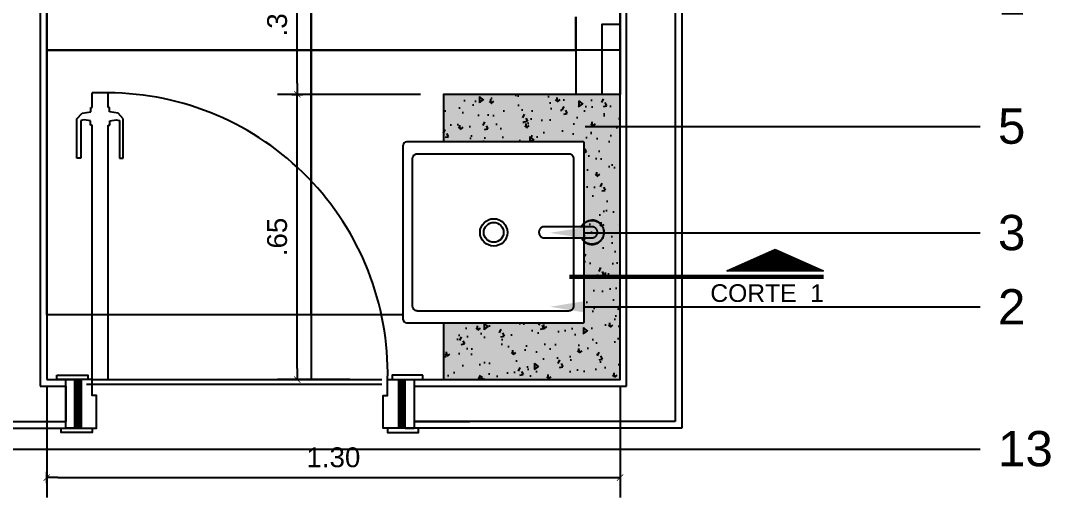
# Model space of a CAD drawing. Header units: metres. Extents: x 198 to 412, y -54 to 17.
# Drawn here: x 252.657 to 254.995, y 10.644 to 11.724 of the extents above; entities that cross this region are included whole.
import ezdxf
from ezdxf import colors
from ezdxf.entities.mleader import LeaderData, LeaderLine
from ezdxf.math import Vec2, Vec3

# ---------------------------------------------------------------- set-up
doc = ezdxf.new("R2010")
doc.units = ezdxf.units.M
doc.header["$LTSCALE"] = 10
for name, color, linetype in [('02', 2, 'Continuous'), ('A-ABERTURAS', 2, 'Continuous'), ('A-EQUIPAMIENTO FIJO', 1, 'Continuous'), ('A-MUROS', 6, 'Continuous'), ('A-Revoques', 1, 'Continuous'), ('A-TEXTOS', 2, 'Continuous'), ('HT-253', 253, 'Continuous'), ('TCOTA', 1, 'Continuous'), ('Texto', 3, 'Continuous'), ('TM-REVEST', 252, 'Continuous')]:
    doc.layers.add(name, color=color, linetype=linetype)
doc.styles.add('ARIAL', font='arial.ttf')
doc.dimstyles.new('ST-COTA-25', dxfattribs={"dimscale": 0.25, "dimtxt": 0.18, "dimasz": 0.1, "dimexe": 0.18, "dimexo": 0.0625, "dimgap": 0.09, "dimtad": 1, "dimzin": 4, "dimdsep": 46, "dimtxsty": 'ARIAL', "dimblk1": 'COTA_N', "dimblk2": 'COTA_N', "dimsah": 1, "dimcen": 0.09, "dimclrd": 8, "dimclre": 8, "dimclrt": 1, "dimadec": 0, "dimazin": 0, "dimtfac": 1, "dimtix": 1, "dimtmove": 0, "dimatfit": 3, "dimldrblk": 'COTA_N', "dimfxl": 0.18, "dimtolj": 1, "dimtzin": 0, "dimarcsym": 0})

# ---------------------------------------------------------------- blocks, each defined once
blk = doc.blocks.new('L830_p')
at = {"layer": 'A-EQUIPAMIENTO FIJO'}
for p, q in [((-205.5, 212.4), (-205.5, -188.6)), ((202.5, 214.4), (-203.5, 214.4)), ((204.5, -188.6), (204.5, 212.4)), ((165, 191.4), (-166, 191.4)), ((-178, 179.4), (-178, -163.6)), ((177, -163.6), (177, 179.4)), ((-166, -175.6), (165, -175.6)), ((197.5, -195.6), (-198.5, -195.6))]:
    blk.add_line(p, q, dxfattribs=at)
for points in [[(-166, 191.4, 0), (-167.2, 191.4, 0), (-168.4, 191.2, 0), (-169.5, 190.9, 0), (-170.6, 190.5, 0), (-171.7, 190, 0), (-172.7, 189.4, 0), (-173.6, 188.7, 0), (-174.5, 187.9, 0), (-175.3, 187.1, 0), (-176, 186.1, 0), (-176.6, 185.1, 0), (-177.1, 184, 0), (-177.5, 182.9, 0), (-177.8, 181.8, 0), (-178, 180.6, 0), (-178, 179.4, 0)], [(177, 179.4, 0), (176.9, 180.6, 0), (176.8, 181.8, 0), (176.5, 182.9, 0), (176.1, 184, 0), (175.6, 185.1, 0), (175, 186.1, 0), (174.3, 187.1, 0), (173.5, 187.9, 0), (172.6, 188.7, 0), (171.7, 189.4, 0), (170.6, 190, 0), (169.6, 190.5, 0), (168.5, 190.9, 0), (167.3, 191.2, 0), (166.2, 191.4, 0), (165, 191.4, 0)], [(-178, -163.6, 0), (-178, -164.8, 0), (-177.8, -165.9, 0), (-177.5, -167.1, 0), (-177.1, -168.2, 0), (-176.6, -169.2, 0), (-176, -170.3, 0), (-175.3, -171.2, 0), (-174.5, -172.1, 0), (-173.6, -172.9, 0), (-172.7, -173.6, 0), (-171.7, -174.2, 0), (-170.6, -174.7, 0), (-169.5, -175.1, 0), (-168.4, -175.4, 0), (-167.2, -175.5, 0), (-166, -175.6, 0)], [(165, -175.6, 0), (166.2, -175.5, 0), (167.3, -175.4, 0), (168.5, -175.1, 0), (169.6, -174.7, 0), (170.6, -174.2, 0), (171.7, -173.6, 0), (172.6, -172.9, 0), (173.5, -172.1, 0), (174.3, -171.2, 0), (175, -170.3, 0), (175.6, -169.2, 0), (176.1, -168.2, 0), (176.5, -167.1, 0), (176.8, -165.9, 0), (176.9, -164.8, 0), (177, -163.6, 0)]]:
    blk.add_polyline3d(points, dxfattribs=at)
for radius in [31, 22.5]:
    blk.add_circle((-0.5, 9.4), radius, dxfattribs=at)
for centre, radius, start, end in [((-203.5, 212.4), 2, 89.9815, 180), ((202.5, 212.4), 2, 359.9815, 90), ((-198.5, -188.6), 7, 180.001, 270.001), ((197.5, -188.6), 7, 269.999, 359.999)]:
    blk.add_arc(centre, radius, start, end, dxfattribs=at)
blk = doc.blocks.new('hoja 65')
for p, q in [((1.8722, 6.9573), (1.8722, 6.9907)), ((1.9082, 6.9907), (1.8722, 6.9907)), ((1.8722, 6.9573), (1.8722, 6.9907)), ((1.9082, 6.9907), (1.8722, 6.9907)), ((1.9082, 6.9573), (1.9082, 6.9907)), ((1.9082, 6.9573), (1.9082, 6.9907)), ((1.8378, 6.9321), (1.8496, 6.945)), ((1.8378, 6.9321), (1.8496, 6.945)), ((1.8496, 6.945), (1.869, 6.9476)), ((1.8496, 6.945), (1.869, 6.9476)), ((1.869, 6.9476), (1.869, 6.9573)), ((1.869, 6.9573), (1.8722, 6.9573)), ((1.869, 6.9476), (1.869, 6.9573)), ((1.869, 6.9573), (1.8722, 6.9573)), ((1.9115, 6.9573), (1.9082, 6.9573)), ((1.9115, 6.9573), (1.9082, 6.9573)), ((1.9115, 6.9476), (1.9115, 6.9573)), ((1.9115, 6.9476), (1.9115, 6.9573)), ((1.9308, 6.945), (1.9115, 6.9476)), ((1.9308, 6.945), (1.9115, 6.9476)), ((1.9427, 6.9321), (1.9308, 6.945)), ((1.9427, 6.9321), (1.9308, 6.945)), ((1.8378, 6.8428), (1.8378, 6.9321)), ((1.8378, 6.8428), (1.8378, 6.9321)), ((1.8539, 6.9299), (1.8464, 6.9283)), ((1.8539, 6.9299), (1.8464, 6.9283)), ((1.8464, 6.9283), (1.8464, 6.8428)), ((1.8464, 6.9283), (1.8464, 6.8428)), ((1.8684, 6.9272), (1.8539, 6.9299)), ((1.8684, 6.9272), (1.8539, 6.9299)), ((1.8684, 6.9175), (1.8684, 6.9272)), ((1.8684, 6.9175), (1.8684, 6.9272)), ((1.912, 6.9272), (1.9265, 6.9299)), ((1.912, 6.9272), (1.9265, 6.9299)), ((1.912, 6.9175), (1.912, 6.9272)), ((1.912, 6.9175), (1.912, 6.9272)), ((1.9265, 6.9299), (1.9341, 6.9283)), ((1.9265, 6.9299), (1.9341, 6.9283)), ((1.9341, 6.9283), (1.9341, 6.8428)), ((1.9341, 6.9283), (1.9341, 6.8428)), ((1.9427, 6.8428), (1.9427, 6.9321)), ((1.9427, 6.8428), (1.9427, 6.9321)), ((1.8722, 6.9175), (1.8684, 6.9175)), ((1.8722, 6.9175), (1.8684, 6.9175)), ((1.8722, 6.3407), (1.8722, 6.9175)), ((1.8722, 6.3407), (1.8722, 6.9175)), ((1.9082, 6.3407), (1.9082, 6.9175)), ((1.9082, 6.9175), (1.912, 6.9175)), ((1.9082, 6.3407), (1.9082, 6.9175)), ((1.9082, 6.9175), (1.912, 6.9175)), ((1.8464, 6.8428), (1.8378, 6.8428)), ((1.8464, 6.8428), (1.8378, 6.8428)), ((1.9341, 6.8428), (1.9427, 6.8428)), ((1.9341, 6.8428), (1.9427, 6.8428)), ((1.8722, 6.3407), (1.9082, 6.3407)), ((1.8722, 6.3407), (1.9082, 6.3407))]:
    blk.add_line(p, q)
blk = doc.blocks.new('A$C9029')
at = {"transparency": 33554661}
h = blk.add_hatch(dxfattribs=at)
h.set_pattern_fill('ANSI31', color=1, scale=0.001, angle=180, style=0)
h.set_pattern_definition([(135, (3010.01075, -1180.768174), (0.0022450640303, 0.0022450640303), [])])
h.paths.add_polyline_path([(0.79, 0.01), (0.79, 0.12), (0.775, 0.12), (0.775, 0.01)])
h.paths.add_polyline_path([(0.055, 0.01), (0.055, 0.12), (0.04, 0.12), (0.04, 0.01)])
for p, q in [((0.04, 0.12), (0.02, 0.12)), ((0.79, 0.12), (0.81, 0.12)), ((0.04, 0.01), (0.02, 0.01)), ((0.79, 0.01), (0.81, 0.01))]:
    blk.add_line(p, q, dxfattribs=at)
for points in [[(0, 0.13), (0.07, 0.13), (0.07, 0.12), (0, 0.12)], [(0.83, 0.13), (0.76, 0.13), (0.76, 0.12), (0.83, 0.12)], [(0.01, 0.01), (0.08, 0.01), (0.08, 0), (0.01, 0)], [(0.82, 0.01), (0.75, 0.01), (0.75, 0), (0.82, 0)]]:
    blk.add_lwpolyline(points, close=True, dxfattribs=at)
at = {"color": 0, "linetype": 'ByBlock', "transparency": 33554661}
for points in [[(0.02, 0.12), (0.04, 0.12), (0.04, 0.01), (0.02, 0.01)], [(0.055, 0.12), (0.055, 0.01), (0.09, 0.01), (0.09, 0.084), (0.08, 0.084), (0.08, 0.12)], [(0.775, 0.12), (0.775, 0.01), (0.74, 0.01), (0.74, 0.084), (0.75, 0.084), (0.75, 0.12)], [(0.79, 0.12), (0.81, 0.12), (0.81, 0.01), (0.79, 0.01)]]:
    blk.add_lwpolyline(points, close=True, dxfattribs=at)
at = {"color": 1, "transparency": 33554661}
blk.add_arc((0.1135, 0.1333), 0.6367, 358.7992, 89.7714, dxfattribs=at)
at = {"transparency": 33554661}
blk.add_blockref('hoja 65', (-1.7922, -6.2207), dxfattribs=at)
blk = doc.blocks.new('A$C4FED31ED')
for p, q in [((-0.0259, 0.0699), (-0.0255, 0.0708)), ((-0.0252, 0.0701), (-0.0256, 0.0693)), ((-0.0255, 0.0708), (-0.0251, 0.0716)), ((-0.0249, 0.071), (-0.0252, 0.0701)), ((-0.0251, 0.0716), (-0.0247, 0.0725)), ((-0.0244, 0.0718), (-0.0249, 0.071)), ((-0.0247, 0.0725), (-0.0242, 0.0733)), ((-0.024, 0.0726), (-0.0244, 0.0718)), ((-0.0242, 0.0733), (-0.0237, 0.0741)), ((-0.0235, 0.0734), (-0.024, 0.0726)), ((-0.0237, 0.0741), (-0.0232, 0.0749)), ((-0.023, 0.0742), (-0.0235, 0.0734)), ((-0.0232, 0.0749), (-0.0226, 0.0757)), ((-0.0225, 0.075), (-0.023, 0.0742)), ((-0.0226, 0.0757), (-0.022, 0.0765)), ((-0.022, 0.0757), (-0.0225, 0.075)), ((-0.022, 0.0765), (-0.0214, 0.0772)), ((-0.0214, 0.0764), (-0.022, 0.0757)), ((-0.0214, 0.0772), (-0.0208, 0.0779)), ((-0.0208, 0.0771), (-0.0214, 0.0764)), ((-0.0208, 0.0779), (-0.0201, 0.0786)), ((-0.0202, 0.0778), (-0.0208, 0.0771)), ((-0.0196, 0.0785), (-0.0202, 0.0778)), ((-0.0201, 0.0786), (-0.0195, 0.0793)), ((-0.0189, 0.0791), (-0.0196, 0.0785)), ((-0.0195, 0.0793), (-0.0188, 0.0799)), ((-0.0182, 0.0797), (-0.0189, 0.0791)), ((-0.0188, 0.0799), (-0.018, 0.0805)), ((-0.0175, 0.0803), (-0.0182, 0.0797)), ((-0.018, 0.0805), (-0.0173, 0.0811)), ((-0.0168, 0.0809), (-0.0175, 0.0803)), ((-0.0173, 0.0811), (-0.0165, 0.0817)), ((-0.016, 0.0814), (-0.0168, 0.0809)), ((-0.0165, 0.0817), (-0.0158, 0.0823)), ((-0.0153, 0.082), (-0.016, 0.0814)), ((-0.0158, 0.0823), (-0.015, 0.0828)), ((-0.0145, 0.0825), (-0.0153, 0.082)), ((-0.015, 0.0828), (-0.0141, 0.0833)), ((-0.0137, 0.0829), (-0.0145, 0.0825)), ((-0.0141, 0.0833), (-0.0133, 0.0837)), ((-0.0129, 0.0834), (-0.0137, 0.0829)), ((-0.0133, 0.0837), (-0.0124, 0.0841)), ((-0.0121, 0.0838), (-0.0129, 0.0834)), ((-0.0124, 0.0841), (-0.0116, 0.0845)), ((-0.0112, 0.0842), (-0.0121, 0.0838)), ((-0.0116, 0.0845), (-0.0107, 0.0849)), ((-0.0104, 0.0845), (-0.0112, 0.0842)), ((-0.0107, 0.0849), (-0.0098, 0.0853)), ((-0.0095, 0.0848), (-0.0104, 0.0845)), ((-0.0098, 0.0853), (-0.0089, 0.0856)), ((-0.0086, 0.0851), (-0.0095, 0.0848)), ((-0.0089, 0.0856), (-0.008, 0.0858)), ((-0.0078, 0.0854), (-0.0086, 0.0851)), ((-0.008, 0.0858), (-0.0071, 0.0861)), ((-0.0069, 0.0856), (-0.0078, 0.0854)), ((-0.0072, 0.0699), (-0.0068, 0.0701)), ((-0.0071, 0.0861), (-0.0061, 0.0863)), ((-0.006, 0.0858), (-0.0069, 0.0856)), ((-0.0068, 0.0701), (-0.0065, 0.0704)), ((-0.0065, 0.0704), (-0.0061, 0.0706)), ((-0.0061, 0.0863), (-0.0052, 0.0865)), ((-0.0061, 0.0706), (-0.0057, 0.0707)), ((-0.0051, 0.086), (-0.006, 0.0858)), ((-0.0057, 0.0707), (-0.0053, 0.0709)), ((-0.0053, 0.0709), (-0.0049, 0.0711)), ((-0.0052, 0.0865), (-0.0043, 0.0866)), ((-0.0041, 0.0861), (-0.0051, 0.086)), ((-0.0049, 0.0711), (-0.0045, 0.0712)), ((-0.0045, 0.0712), (-0.0041, 0.0714)), ((-0.0043, 0.0866), (-0.0033, 0.0867)), ((-0.0032, 0.0862), (-0.0041, 0.0861)), ((-0.0041, 0.0714), (-0.0037, 0.0715)), ((-0.0037, 0.0715), (-0.0033, 0.0716)), ((-0.0033, 0.0867), (-0.0024, 0.0868)), ((-0.0033, 0.0716), (-0.0028, 0.0717)), ((-0.0023, 0.0863), (-0.0032, 0.0862)), ((-0.0028, 0.0717), (-0.0024, 0.0717)), ((-0.0024, 0.0868), (-0.0014, 0.0869)), ((-0.0024, 0.0717), (-0.002, 0.0718)), ((-0.0014, 0.0864), (-0.0023, 0.0863)), ((-0.002, 0.0718), (-0.0015, 0.0718)), ((-0.0015, 0.0718), (-0.0011, 0.0719)), ((-0.0014, 0.0869), (-0.0005, 0.0869)), ((-0.0005, 0.0864), (-0.0014, 0.0864)), ((-0.0011, 0.0719), (-0.0007, 0.0719)), ((-0.0007, 0.0719), (-0.0003, 0.0719)), ((-0.0005, 0.0869), (0.0005, 0.0869)), ((0.0005, 0.0864), (-0.0005, 0.0864)), ((-0.0003, 0.0719), (0.0002, 0.0719)), ((0.0002, 0.0719), (0.0006, 0.0718)), ((0.0005, 0.0869), (0.0014, 0.0868)), ((0.0014, 0.0863), (0.0005, 0.0864)), ((0.0006, 0.0718), (0.001, 0.0718)), ((0.001, 0.0718), (0.0015, 0.0717)), ((0.0014, 0.0868), (0.0023, 0.0867)), ((0.0023, 0.0862), (0.0014, 0.0863)), ((0.0015, 0.0717), (0.0019, 0.0717)), ((0.0019, 0.0717), (0.0023, 0.0716)), ((0.0023, 0.0867), (0.0033, 0.0866)), ((0.0032, 0.0861), (0.0023, 0.0862)), ((0.0023, 0.0716), (0.0027, 0.0715)), ((0.0027, 0.0715), (0.0031, 0.0714)), ((0.0031, 0.0714), (0.0036, 0.0712)), ((0.0041, 0.086), (0.0032, 0.0861)), ((0.0033, 0.0866), (0.0042, 0.0865)), ((0.0036, 0.0712), (0.004, 0.0711)), ((0.004, 0.0711), (0.0044, 0.0709)), ((0.005, 0.0858), (0.0041, 0.086)), ((0.0042, 0.0865), (0.0051, 0.0863)), ((0.0044, 0.0709), (0.0048, 0.0707)), ((0.0048, 0.0707), (0.0051, 0.0706)), ((0.0059, 0.0856), (0.005, 0.0858)), ((0.0051, 0.0863), (0.006, 0.0861)), ((0.0051, 0.0706), (0.0055, 0.0704)), ((0.0055, 0.0704), (0.0059, 0.0701)), ((0.0068, 0.0854), (0.0059, 0.0856)), ((0.0059, 0.0701), (0.0063, 0.0699)), ((0.006, 0.0861), (0.0069, 0.0859)), ((0.0077, 0.0851), (0.0068, 0.0854)), ((0.0069, 0.0859), (0.0078, 0.0856)), ((0.0086, 0.0848), (0.0077, 0.0851)), ((0.0078, 0.0856), (0.0087, 0.0853)), ((0.0094, 0.0845), (0.0086, 0.0848)), ((0.0087, 0.0853), (0.0096, 0.085)), ((0.0103, 0.0842), (0.0094, 0.0845)), ((0.0096, 0.085), (0.0105, 0.0846)), ((0.0111, 0.0838), (0.0103, 0.0842)), ((0.0105, 0.0846), (0.0113, 0.0842)), ((0.012, 0.0834), (0.0111, 0.0838)), ((0.0113, 0.0842), (0.0122, 0.0838)), ((0.0128, 0.0829), (0.012, 0.0834)), ((0.0122, 0.0838), (0.013, 0.0834)), ((0.0136, 0.0825), (0.0128, 0.0829)), ((0.013, 0.0834), (0.0138, 0.0829)), ((0.0143, 0.082), (0.0136, 0.0825)), ((0.0138, 0.0829), (0.0146, 0.0824)), ((0.0151, 0.0814), (0.0143, 0.082)), ((0.0146, 0.0824), (0.0154, 0.0819)), ((0.0158, 0.0809), (0.0151, 0.0814)), ((0.0154, 0.0819), (0.0161, 0.0813)), ((0.0166, 0.0803), (0.0158, 0.0809)), ((0.0161, 0.0813), (0.0169, 0.0807)), ((0.0173, 0.0797), (0.0166, 0.0803)), ((0.0169, 0.0807), (0.0176, 0.0801)), ((0.018, 0.0791), (0.0173, 0.0797)), ((0.0176, 0.0801), (0.0183, 0.0795)), ((0.0186, 0.0785), (0.018, 0.0791)), ((0.0183, 0.0795), (0.019, 0.0788)), ((0.0193, 0.0778), (0.0186, 0.0785)), ((0.019, 0.0788), (0.0196, 0.0782)), ((0.0199, 0.0771), (0.0193, 0.0778)), ((0.0196, 0.0782), (0.0203, 0.0775)), ((0.0205, 0.0764), (0.0199, 0.0771)), ((0.0203, 0.0775), (0.0209, 0.0767)), ((0.021, 0.0757), (0.0205, 0.0764)), ((0.0209, 0.0767), (0.0214, 0.076)), ((0.0216, 0.075), (0.021, 0.0757)), ((0.0214, 0.076), (0.022, 0.0753)), ((0.0221, 0.0742), (0.0216, 0.075)), ((0.022, 0.0753), (0.0225, 0.0745)), ((0.0226, 0.0734), (0.0221, 0.0742)), ((0.0225, 0.0745), (0.023, 0.0737)), ((0.0231, 0.0726), (0.0226, 0.0734)), ((0.023, 0.0737), (0.0235, 0.0729)), ((0.0235, 0.0718), (0.0231, 0.0726)), ((0.0235, 0.0729), (0.0239, 0.072)), ((0.0239, 0.071), (0.0235, 0.0718)), ((0.0239, 0.072), (0.0244, 0.0712)), ((0.0243, 0.0701), (0.0239, 0.071)), ((0.0246, 0.0693), (0.0243, 0.0701)), ((0.0244, 0.0712), (0.0248, 0.0703)), ((0.0248, 0.0703), (0.0251, 0.0695)), ((-0.028, 0.0597), (-0.0279, 0.0606)), ((-0.028, 0.0587), (-0.028, 0.0597)), ((-0.0279, 0.0578), (-0.028, 0.0587)), ((-0.0279, 0.0616), (-0.0278, 0.0625)), ((-0.0279, 0.0606), (-0.0279, 0.0616)), ((-0.0278, 0.0568), (-0.0279, 0.0578)), ((-0.0278, 0.0625), (-0.0277, 0.0635)), ((-0.0277, 0.0559), (-0.0278, 0.0568)), ((-0.0277, 0.0635), (-0.0275, 0.0644)), ((-0.0276, 0.0549), (-0.0277, 0.0559)), ((-0.0274, 0.054), (-0.0276, 0.0549)), ((-0.0275, 0.0644), (-0.0273, 0.0654)), ((-0.0274, 0.0612), (-0.0275, 0.0603)), ((-0.0275, 0.0603), (-0.0275, 0.0594)), ((-0.0275, 0.0594), (-0.0275, 0.0585)), ((-0.0275, 0.0585), (-0.0274, 0.0576)), ((-0.0273, 0.0622), (-0.0274, 0.0612)), ((-0.0274, 0.0576), (-0.0273, 0.0566)), ((-0.0272, 0.0531), (-0.0274, 0.054)), ((-0.0273, 0.0654), (-0.0271, 0.0663)), ((-0.0272, 0.0631), (-0.0273, 0.0622)), ((-0.0273, 0.0566), (-0.0272, 0.0557)), ((-0.0271, 0.064), (-0.0272, 0.0631)), ((-0.0272, 0.0557), (-0.0271, 0.0548)), ((-0.027, 0.0521), (-0.0272, 0.0531)), ((-0.0271, 0.0663), (-0.0268, 0.0672)), ((-0.0269, 0.0649), (-0.0271, 0.064)), ((-0.0271, 0.0548), (-0.0269, 0.0539)), ((-0.0267, 0.0512), (-0.027, 0.0521)), ((-0.0267, 0.0658), (-0.0269, 0.0649)), ((-0.0269, 0.0539), (-0.0267, 0.053)), ((-0.0268, 0.0672), (-0.0266, 0.0681)), ((-0.0265, 0.0667), (-0.0267, 0.0658)), ((-0.0267, 0.053), (-0.0265, 0.0521)), ((-0.0264, 0.0503), (-0.0267, 0.0512)), ((-0.0266, 0.0681), (-0.0262, 0.069)), ((-0.0262, 0.0676), (-0.0265, 0.0667)), ((-0.0265, 0.0521), (-0.0262, 0.0512)), ((-0.0261, 0.0494), (-0.0264, 0.0503)), ((-0.0262, 0.069), (-0.0259, 0.0699)), ((-0.0259, 0.0684), (-0.0262, 0.0676)), ((-0.0262, 0.0512), (-0.0259, 0.0504)), ((-0.0257, 0.0485), (-0.0261, 0.0494)), ((-0.0256, 0.0693), (-0.0259, 0.0684)), ((-0.0259, 0.0504), (-0.0256, 0.0495)), ((-0.0253, 0.0477), (-0.0257, 0.0485)), ((-0.0256, 0.0495), (-0.0252, 0.0487)), ((-0.0249, 0.0468), (-0.0253, 0.0477)), ((-0.0252, 0.0487), (-0.0249, 0.0478)), ((-0.0249, 0.0478), (-0.0245, 0.047)), ((-0.0245, 0.046), (-0.0249, 0.0468)), ((-0.0245, 0.047), (-0.024, 0.0462)), ((-0.013, 0.0598), (-0.0129, 0.0603)), ((-0.013, 0.0594), (-0.013, 0.0598)), ((-0.013, -0.0329), (-0.013, 0.0594)), ((-0.0129, 0.0611), (-0.0128, 0.0615)), ((-0.0129, 0.0607), (-0.0129, 0.0611)), ((-0.0129, 0.0603), (-0.0129, 0.0607)), ((-0.0128, 0.0615), (-0.0127, 0.062)), ((-0.0127, 0.062), (-0.0126, 0.0624)), ((-0.0126, 0.0624), (-0.0125, 0.0628)), ((-0.0125, 0.0628), (-0.0124, 0.0632)), ((-0.0124, 0.0632), (-0.0122, 0.0636)), ((-0.0122, 0.0636), (-0.0121, 0.064)), ((-0.0121, 0.064), (-0.0119, 0.0644)), ((-0.0119, 0.0644), (-0.0117, 0.0648)), ((-0.0117, 0.0648), (-0.0115, 0.0652)), ((-0.0115, 0.0652), (-0.0113, 0.0656)), ((-0.0113, 0.0656), (-0.0111, 0.066)), ((-0.0111, 0.066), (-0.0109, 0.0663)), ((-0.0109, 0.0663), (-0.0106, 0.0667)), ((-0.0106, 0.0667), (-0.0104, 0.067)), ((-0.0104, 0.067), (-0.0101, 0.0674)), ((-0.0101, 0.0674), (-0.0098, 0.0677)), ((-0.0098, 0.0677), (-0.0095, 0.068)), ((-0.0095, 0.068), (-0.0092, 0.0683)), ((-0.0092, 0.0683), (-0.0089, 0.0686)), ((-0.0089, 0.0686), (-0.0086, 0.0689)), ((-0.0086, 0.0689), (-0.0083, 0.0692)), ((-0.0083, 0.0692), (-0.0079, 0.0694)), ((-0.0079, 0.0694), (-0.0076, 0.0697)), ((-0.0076, 0.0697), (-0.0072, 0.0699)), ((0.0063, 0.0699), (0.0066, 0.0697)), ((0.0066, 0.0697), (0.007, 0.0694)), ((0.007, 0.0694), (0.0073, 0.0692)), ((0.0073, 0.0692), (0.0077, 0.0689)), ((0.0077, 0.0689), (0.008, 0.0686)), ((0.008, 0.0686), (0.0083, 0.0683)), ((0.0083, 0.0683), (0.0086, 0.068)), ((0.0086, 0.068), (0.0089, 0.0677)), ((0.0089, 0.0677), (0.0092, 0.0674)), ((0.0092, 0.0674), (0.0094, 0.067)), ((0.0094, 0.067), (0.0097, 0.0667)), ((0.0097, 0.0667), (0.0099, 0.0663)), ((0.0099, 0.0663), (0.0102, 0.066)), ((0.0102, 0.066), (0.0104, 0.0656)), ((0.0104, 0.0656), (0.0106, 0.0652)), ((0.0106, 0.0652), (0.0108, 0.0648)), ((0.0108, 0.0648), (0.011, 0.0644)), ((0.011, 0.0644), (0.0111, 0.064)), ((0.0111, 0.064), (0.0113, 0.0636)), ((0.0113, 0.0636), (0.0114, 0.0632)), ((0.0114, 0.0632), (0.0116, 0.0628)), ((0.0116, 0.0628), (0.0117, 0.0624)), ((0.0117, 0.0624), (0.0118, 0.062)), ((0.0118, 0.062), (0.0118, 0.0615)), ((0.0118, 0.0615), (0.0119, 0.0611)), ((0.0119, 0.0611), (0.012, 0.0607)), ((0.012, 0.0607), (0.012, 0.0603)), ((0.012, 0.0603), (0.012, 0.0598)), ((0.012, 0.0598), (0.012, 0.0594)), ((0.012, 0.0594), (0.012, -0.0329)), ((0.0231, 0.0462), (0.0235, 0.047)), ((0.0235, 0.047), (0.0239, 0.0478)), ((0.0239, 0.0478), (0.0243, 0.0487)), ((0.0239, 0.0467), (0.0243, 0.0475)), ((0.0243, 0.0487), (0.0247, 0.0495)), ((0.0243, 0.0475), (0.0247, 0.0484)), ((0.025, 0.0684), (0.0246, 0.0693)), ((0.0247, 0.0495), (0.025, 0.0504)), ((0.0247, 0.0484), (0.0251, 0.0492)), ((0.0253, 0.0676), (0.025, 0.0684)), ((0.025, 0.0504), (0.0253, 0.0512)), ((0.0251, 0.0695), (0.0254, 0.0686)), ((0.0251, 0.0492), (0.0254, 0.0501)), ((0.0255, 0.0667), (0.0253, 0.0676)), ((0.0253, 0.0512), (0.0255, 0.0521)), ((0.0254, 0.0686), (0.0257, 0.0677)), ((0.0254, 0.0501), (0.0257, 0.051)), ((0.0258, 0.0658), (0.0255, 0.0667)), ((0.0255, 0.0521), (0.0258, 0.053)), ((0.0257, 0.0677), (0.026, 0.0668)), ((0.0257, 0.051), (0.026, 0.0519)), ((0.026, 0.0649), (0.0258, 0.0658)), ((0.0258, 0.053), (0.026, 0.0539)), ((0.026, 0.0668), (0.0262, 0.0659)), ((0.0261, 0.064), (0.026, 0.0649)), ((0.026, 0.0539), (0.0261, 0.0548)), ((0.026, 0.0519), (0.0262, 0.0528)), ((0.0263, 0.0631), (0.0261, 0.064)), ((0.0261, 0.0548), (0.0263, 0.0557)), ((0.0262, 0.0659), (0.0265, 0.065)), ((0.0262, 0.0528), (0.0264, 0.0538)), ((0.0264, 0.0622), (0.0263, 0.0631)), ((0.0263, 0.0557), (0.0264, 0.0566)), ((0.0265, 0.0612), (0.0264, 0.0622)), ((0.0264, 0.0566), (0.0265, 0.0576)), ((0.0264, 0.0538), (0.0266, 0.0547)), ((0.0265, 0.065), (0.0266, 0.0641)), ((0.0265, 0.0603), (0.0265, 0.0612)), ((0.0265, 0.0594), (0.0265, 0.0603)), ((0.0265, 0.0585), (0.0265, 0.0594)), ((0.0265, 0.0576), (0.0265, 0.0585)), ((0.0266, 0.0641), (0.0268, 0.0631)), ((0.0266, 0.0547), (0.0268, 0.0556)), ((0.0268, 0.0631), (0.0269, 0.0622)), ((0.0268, 0.0556), (0.0269, 0.0566)), ((0.0269, 0.0622), (0.027, 0.0613)), ((0.0269, 0.0566), (0.027, 0.0575)), ((0.027, 0.0613), (0.027, 0.0603)), ((0.027, 0.0603), (0.027, 0.0594)), ((0.027, 0.0584), (0.027, 0.0594)), ((0.027, 0.0575), (0.027, 0.0584)), ((-0.024, 0.0452), (-0.0245, 0.046)), ((-0.024, 0.0462), (-0.0236, 0.0454)), ((-0.0235, 0.0443), (-0.024, 0.0452)), ((-0.0236, 0.0454), (-0.0231, 0.0446)), ((-0.023, 0.0436), (-0.0235, 0.0443)), ((-0.0231, 0.0446), (-0.0226, 0.0439)), ((-0.0224, 0.0428), (-0.023, 0.0436)), ((-0.0226, 0.0439), (-0.022, 0.0431)), ((-0.0218, 0.042), (-0.0224, 0.0428)), ((-0.022, 0.0431), (-0.0214, 0.0424)), ((-0.0212, 0.0413), (-0.0218, 0.042)), ((-0.0214, 0.0424), (-0.0209, 0.0417)), ((-0.0205, 0.0406), (-0.0212, 0.0413)), ((-0.0209, 0.0417), (-0.0202, 0.041)), ((-0.0199, 0.0399), (-0.0205, 0.0406)), ((-0.0202, 0.041), (-0.0196, 0.0403)), ((-0.0192, 0.0393), (-0.0199, 0.0399)), ((-0.0196, 0.0403), (-0.0189, 0.0397)), ((-0.0185, 0.0386), (-0.0192, 0.0393)), ((-0.0189, 0.0397), (-0.0183, 0.0391)), ((-0.0178, 0.038), (-0.0185, 0.0386)), ((-0.0183, 0.0391), (-0.0176, 0.0385)), ((-0.017, 0.0374), (-0.0178, 0.038)), ((-0.0176, 0.0385), (-0.0168, 0.0379)), ((-0.0162, 0.0369), (-0.017, 0.0374)), ((-0.0168, 0.0379), (-0.0161, 0.0374)), ((-0.0154, 0.0363), (-0.0162, 0.0369)), ((-0.0161, 0.0374), (-0.0153, 0.0369)), ((-0.0146, 0.0358), (-0.0154, 0.0363)), ((-0.0153, 0.0369), (-0.0146, 0.0364)), ((-0.0146, 0.0364), (-0.0138, 0.0359)), ((-0.0138, 0.0353), (-0.0146, 0.0358)), ((-0.0138, 0.0359), (-0.013, 0.0355)), ((-0.013, 0.0349), (-0.0138, 0.0353)), ((0.012, 0.0355), (0.0128, 0.0359)), ((0.012, 0.0349), (0.0129, 0.0353)), ((0.0128, 0.0359), (0.0136, 0.0364)), ((0.0129, 0.0353), (0.0137, 0.0358)), ((0.0136, 0.0364), (0.0144, 0.0369)), ((0.0137, 0.0358), (0.0145, 0.0363)), ((0.0144, 0.0369), (0.0152, 0.0374)), ((0.0145, 0.0363), (0.0153, 0.0368)), ((0.0152, 0.0374), (0.0159, 0.0379)), ((0.0153, 0.0368), (0.016, 0.0374)), ((0.0159, 0.0379), (0.0166, 0.0385)), ((0.016, 0.0374), (0.0168, 0.038)), ((0.0166, 0.0385), (0.0173, 0.0391)), ((0.0168, 0.038), (0.0175, 0.0386)), ((0.0173, 0.0391), (0.018, 0.0397)), ((0.0175, 0.0386), (0.0182, 0.0392)), ((0.018, 0.0397), (0.0187, 0.0403)), ((0.0182, 0.0392), (0.0189, 0.0399)), ((0.0187, 0.0403), (0.0193, 0.041)), ((0.0189, 0.0399), (0.0195, 0.0405)), ((0.0193, 0.041), (0.0199, 0.0417)), ((0.0195, 0.0405), (0.0202, 0.0412)), ((0.0199, 0.0417), (0.0205, 0.0424)), ((0.0202, 0.0412), (0.0208, 0.042)), ((0.0205, 0.0424), (0.0211, 0.0431)), ((0.0208, 0.042), (0.0214, 0.0427)), ((0.0211, 0.0431), (0.0216, 0.0439)), ((0.0214, 0.0427), (0.0219, 0.0435)), ((0.0216, 0.0439), (0.0221, 0.0446)), ((0.0219, 0.0435), (0.0225, 0.0442)), ((0.0221, 0.0446), (0.0226, 0.0454)), ((0.0225, 0.0442), (0.023, 0.045)), ((0.0226, 0.0454), (0.0231, 0.0462)), ((0.023, 0.045), (0.0235, 0.0458)), ((0.0235, 0.0458), (0.0239, 0.0467)), ((-0.013, -0.0498), (-0.013, -0.033)), ((0.012, -0.033), (0.012, -0.0498)), ((-0.013, -0.05), (-0.013, -0.0498)), ((-0.013, -0.0503), (-0.013, -0.05)), ((-0.0129, -0.0505), (-0.013, -0.0503)), ((-0.0129, -0.0508), (-0.0129, -0.0505)), ((-0.0129, -0.051), (-0.0129, -0.0508)), ((-0.0129, -0.0513), (-0.0129, -0.051)), ((-0.0128, -0.0515), (-0.0129, -0.0513)), ((-0.0128, -0.0518), (-0.0128, -0.0515)), ((-0.0127, -0.052), (-0.0128, -0.0518)), ((-0.0126, -0.0523), (-0.0127, -0.052)), ((-0.0126, -0.0526), (-0.0126, -0.0523)), ((-0.0125, -0.0528), (-0.0126, -0.0526)), ((-0.0124, -0.0531), (-0.0125, -0.0528)), ((-0.0123, -0.0533), (-0.0124, -0.0531)), ((-0.0122, -0.0536), (-0.0123, -0.0533)), ((-0.0121, -0.0538), (-0.0122, -0.0536)), ((-0.012, -0.0541), (-0.0121, -0.0538)), ((-0.0118, -0.0543), (-0.012, -0.0541)), ((-0.0117, -0.0546), (-0.0118, -0.0543)), ((-0.0116, -0.0548), (-0.0117, -0.0546)), ((-0.0114, -0.0551), (-0.0116, -0.0548)), ((-0.0113, -0.0553), (-0.0114, -0.0551)), ((-0.0111, -0.0556), (-0.0113, -0.0553)), ((-0.0109, -0.0558), (-0.0111, -0.0556)), ((-0.0108, -0.0561), (-0.0109, -0.0558)), ((-0.0106, -0.0563), (-0.0108, -0.0561)), ((-0.0104, -0.0565), (-0.0106, -0.0563)), ((-0.0102, -0.0567), (-0.0104, -0.0565)), ((-0.01, -0.057), (-0.0102, -0.0567)), ((-0.0098, -0.0572), (-0.01, -0.057)), ((-0.0095, -0.0574), (-0.0098, -0.0572)), ((-0.0093, -0.0576), (-0.0095, -0.0574)), ((-0.0091, -0.0578), (-0.0093, -0.0576)), ((-0.0088, -0.058), (-0.0091, -0.0578)), ((-0.0086, -0.0582), (-0.0088, -0.058)), ((-0.0083, -0.0583), (-0.0086, -0.0582)), ((-0.0081, -0.0585), (-0.0083, -0.0583)), ((-0.0078, -0.0587), (-0.0081, -0.0585)), ((-0.0076, -0.0589), (-0.0078, -0.0587)), ((-0.0073, -0.059), (-0.0076, -0.0589)), ((-0.007, -0.0592), (-0.0073, -0.059)), ((-0.0068, -0.0593), (-0.007, -0.0592)), ((-0.0065, -0.0594), (-0.0068, -0.0593)), ((-0.0062, -0.0596), (-0.0065, -0.0594)), ((-0.0059, -0.0597), (-0.0062, -0.0596)), ((-0.0056, -0.0598), (-0.0059, -0.0597)), ((-0.0054, -0.0599), (-0.0056, -0.0598)), ((-0.0051, -0.06), (-0.0054, -0.0599)), ((-0.0048, -0.0601), (-0.0051, -0.06)), ((-0.0045, -0.0602), (-0.0048, -0.0601)), ((-0.0042, -0.0603), (-0.0045, -0.0602)), ((-0.0039, -0.0604), (-0.0042, -0.0603)), ((-0.0036, -0.0605), (-0.0039, -0.0604)), ((-0.0033, -0.0605), (-0.0036, -0.0605)), ((-0.003, -0.0606), (-0.0033, -0.0605)), ((-0.0027, -0.0606), (-0.003, -0.0606)), ((-0.0025, -0.0607), (-0.0027, -0.0606)), ((-0.0022, -0.0607), (-0.0025, -0.0607)), ((-0.0019, -0.0607), (-0.0022, -0.0607)), ((-0.0016, -0.0608), (-0.0019, -0.0607)), ((-0.0013, -0.0608), (-0.0016, -0.0608)), ((-0.001, -0.0608), (-0.0013, -0.0608)), ((-0.0007, -0.0608), (-0.001, -0.0608)), ((-0.0005, -0.0608), (-0.0007, -0.0608)), ((-0.0002, -0.0608), (-0.0005, -0.0608)), ((0.0001, -0.0608), (-0.0002, -0.0608)), ((0.0004, -0.0608), (0.0001, -0.0608)), ((0.0007, -0.0608), (0.0004, -0.0608)), ((0.0009, -0.0607), (0.0007, -0.0608)), ((0.0012, -0.0607), (0.0009, -0.0607)), ((0.0015, -0.0607), (0.0012, -0.0607)), ((0.0018, -0.0606), (0.0015, -0.0607)), ((0.0021, -0.0606), (0.0018, -0.0606)), ((0.0024, -0.0605), (0.0021, -0.0606)), ((0.0027, -0.0605), (0.0024, -0.0605)), ((0.003, -0.0604), (0.0027, -0.0605)), ((0.0033, -0.0603), (0.003, -0.0604)), ((0.0036, -0.0602), (0.0033, -0.0603)), ((0.0038, -0.0601), (0.0036, -0.0602)), ((0.0041, -0.06), (0.0038, -0.0601)), ((0.0044, -0.0599), (0.0041, -0.06)), ((0.0047, -0.0598), (0.0044, -0.0599)), ((0.005, -0.0597), (0.0047, -0.0598)), ((0.0053, -0.0596), (0.005, -0.0597)), ((0.0056, -0.0594), (0.0053, -0.0596)), ((0.0058, -0.0593), (0.0056, -0.0594)), ((0.0061, -0.0592), (0.0058, -0.0593)), ((0.0064, -0.059), (0.0061, -0.0592)), ((0.0066, -0.0589), (0.0064, -0.059)), ((0.0069, -0.0587), (0.0066, -0.0589)), ((0.0072, -0.0585), (0.0069, -0.0587)), ((0.0074, -0.0583), (0.0072, -0.0585)), ((0.0077, -0.0582), (0.0074, -0.0583)), ((0.0079, -0.058), (0.0077, -0.0582)), ((0.0081, -0.0578), (0.0079, -0.058)), ((0.0084, -0.0576), (0.0081, -0.0578)), ((0.0086, -0.0574), (0.0084, -0.0576)), ((0.0088, -0.0572), (0.0086, -0.0574)), ((0.009, -0.057), (0.0088, -0.0572)), ((0.0092, -0.0567), (0.009, -0.057)), ((0.0094, -0.0565), (0.0092, -0.0567)), ((0.0096, -0.0563), (0.0094, -0.0565)), ((0.0098, -0.0561), (0.0096, -0.0563)), ((0.01, -0.0558), (0.0098, -0.0561)), ((0.0102, -0.0556), (0.01, -0.0558)), ((0.0103, -0.0553), (0.0102, -0.0556)), ((0.0105, -0.0551), (0.0103, -0.0553)), ((0.0106, -0.0548), (0.0105, -0.0551)), ((0.0108, -0.0546), (0.0106, -0.0548)), ((0.0109, -0.0543), (0.0108, -0.0546)), ((0.011, -0.0541), (0.0109, -0.0543)), ((0.0112, -0.0538), (0.011, -0.0541)), ((0.0113, -0.0536), (0.0112, -0.0538)), ((0.0114, -0.0533), (0.0113, -0.0536)), ((0.0115, -0.0531), (0.0114, -0.0533)), ((0.0116, -0.0526), (0.0115, -0.0528)), ((0.0115, -0.0528), (0.0115, -0.0531)), ((0.0117, -0.0523), (0.0116, -0.0526)), ((0.0118, -0.052), (0.0117, -0.0523)), ((0.0119, -0.0515), (0.0118, -0.0518)), ((0.0118, -0.0518), (0.0118, -0.052)), ((0.012, -0.051), (0.0119, -0.0513)), ((0.0119, -0.0513), (0.0119, -0.0515)), ((0.012, -0.0498), (0.012, -0.05)), ((0.012, -0.05), (0.012, -0.0503)), ((0.012, -0.0503), (0.012, -0.0505)), ((0.012, -0.0505), (0.012, -0.0508)), ((0.012, -0.0508), (0.012, -0.051))]:
    blk.add_line(p, q)
blk = doc.blocks.new('COTA_N')
for p, q in [((-1, 0), (0, 0)), ((0, 0.5), (0, -0.5))]:
    blk.add_line(p, q)
at = {"color": 3, "const_width": 0.065}
blk.add_lwpolyline([(0.141, 0.141), (0.283, 0.283), (0, 0), (-0.141, -0.141), (-0.283, -0.283)], dxfattribs=at)
blk = doc.blocks.new('*D352')
at = {"layer": 'Defpoints', "color": 0, "transparency": 16777216}
for p in [(252.7165, 10.9108), (254.0166, 10.9108), (254.0166, 10.689)]:
    blk.add_point(p, dxfattribs=at)
at = {"layer": 'TCOTA', "color": 8, "lineweight": -2, "transparency": 16777216}
for p, q in [((252.7165, 10.8952), (252.7165, 10.644)), ((254.0166, 10.8952), (254.0166, 10.644)), ((252.7415, 10.689), (253.9916, 10.689))]:
    blk.add_line(p, q, dxfattribs=at)
at = {"layer": 'TCOTA', "color": 8, "lineweight": -2, "transparency": 16777216, "xscale": 0.025, "yscale": 0.025, "zscale": 0.025, "rotation": 180}
blk.add_blockref('COTA_N', (252.7165, 10.689), dxfattribs=at)
at = {"layer": 'TCOTA', "color": 8, "lineweight": -2, "transparency": 16777216, "xscale": 0.025, "yscale": 0.025, "zscale": 0.025}
blk.add_blockref('COTA_N', (254.0166, 10.689), dxfattribs=at)
at = {"layer": 'TCOTA', "color": 1, "transparency": 16777216, "insert": (253.3666, 10.7345), "char_height": 0.045, "attachment_point": 5, "style": 'ARIAL'}
blk.add_mtext('\\A1;1.30', dxfattribs=at)
blk = doc.blocks.new('*D338')
at = {"layer": 'Defpoints', "color": 0, "transparency": 16777216}
for p in [(253.2847, 11.9074), (253.58, 11.9074), (253.58, 11.5574)]:
    blk.add_point(p, dxfattribs=at)
at = {"layer": 'TCOTA', "color": 8, "lineweight": -2, "transparency": 16777216}
for p, q in [((253.5644, 11.9074), (253.2397, 11.9074)), ((253.2847, 11.5824), (253.2847, 11.8824)), ((253.5644, 11.5574), (253.2397, 11.5574))]:
    blk.add_line(p, q, dxfattribs=at)
at = {"layer": 'TCOTA', "color": 8, "lineweight": -2, "transparency": 16777216, "xscale": 0.025, "yscale": 0.025, "zscale": 0.025}
for p, rotation in [((253.2847, 11.9074), 90), ((253.2847, 11.5574), 270)]:
    blk.add_blockref('COTA_N', p, dxfattribs=dict(at, rotation=rotation))
at = {"layer": 'TCOTA', "color": 1, "transparency": 16777216, "insert": (253.2392, 11.7324), "char_height": 0.045, "attachment_point": 5, "rotation": 90, "style": 'ARIAL'}
blk.add_mtext('\\A1;.35', dxfattribs=at)
blk = doc.blocks.new('*D339')
at = {"layer": 'Defpoints', "color": 0, "transparency": 16777216}
for p in [(253.2847, 11.5574), (253.4197, 11.5574), (253.4197, 10.9108)]:
    blk.add_point(p, dxfattribs=at)
at = {"layer": 'TCOTA', "color": 8, "lineweight": -2, "transparency": 16777216}
for p, q in [((253.4041, 11.5574), (253.2397, 11.5574)), ((253.2847, 10.9358), (253.2847, 11.5324)), ((253.4041, 10.9108), (253.2397, 10.9108))]:
    blk.add_line(p, q, dxfattribs=at)
at = {"layer": 'TCOTA', "color": 8, "lineweight": -2, "transparency": 16777216, "xscale": 0.025, "yscale": 0.025, "zscale": 0.025}
for p, rotation in [((253.2847, 11.5574), 90), ((253.2847, 10.9108), 270)]:
    blk.add_blockref('COTA_N', p, dxfattribs=dict(at, rotation=rotation))
at = {"layer": 'TCOTA', "color": 1, "transparency": 16777216, "insert": (253.2392, 11.2341), "char_height": 0.045, "attachment_point": 5, "rotation": 90, "style": 'ARIAL'}
blk.add_mtext('\\A1;.65', dxfattribs=at)

msp = doc.modelspace()

# ---------------------------------------------------------------- hatches: boundary and pattern name
at = {"layer": 'HT-253', "transparency": 33554495}
h = msp.add_hatch(color=256, dxfattribs=at)
h.dxf.hatch_style = 1
h.paths.add_polyline_path([(253.6166, 11.5574), (253.6166, 11.4496), (253.9352, 11.4496), (253.9352, 11.144), (254.0166, 11.144), (254.0166, 11.5574)])
h.paths.add_polyline_path([(254.0166, 11.144), (253.9352, 11.144), (253.9352, 11.0396), (253.6166, 11.0396), (253.6166, 10.9108), (254.0166, 10.9108)])
at = {"layer": 'HT-253'}
h = msp.add_hatch(dxfattribs=at)
h.set_pattern_fill('AR-CONC', color=1, scale=0.0005, angle=45, double=1)
h.set_pattern_definition([(95, (-292.53586, -11765.02425), (0.07004732517, 0.0587766897), [0.009525, -0.104775]), (40, (-292.53586, -11765.02425), (-0.0800092266, 0.0550883643), [0.00762, -0.0838202921]), (145.4514447, (-292.530025, -11765.01935), (-0.0099618988, 0.1138650511), [0.0080950044, -0.0890451223]), (91.1842, (-292.55382, -11765.00629), (0.1107051216, 0.0809767064), [0.0142875, -0.1571625]), (141.6355576, (-292.5446, -11764.99954), (-0.0035433087, 0.1714133818), [0.0121425116, -0.133567804]), (36.1841512, (-292.55382, -11765.00629), (-0.0035433087, 0.1714133818), [0.0114299835, -0.125729866]), (66, (-292.54035, -11765.0018), (0.08975998965, 0.01744757454), [0.009525, -0.104775]), (11, (-292.54035, -11765.0018), (-0.04326996326, 0.0869705966), [0.00762, -0.08382]), (116.451445, (-292.53287, -11765.00034), (0.04649002594, 0.10441817135), [0.0080950044, -0.0890449688]), (82.5, (-292.535862, -11765.024247), (-0.02880273453, 0.03098670684), [0, -0.082804, 0, -0.08509, 0, -0.0841375]), (52.5, (-292.535862, -11765.024247), (-0.01179486366, 0.05904350014), [0, -0.048514, 0, -0.080899, 0, -0.0320675]), (12.5, (-292.55589, -11765.044273), (0.04996393152, 0.04591309779), [0, -0.03175, 0, -0.09906, 0, -0.131445]), (2.5, (-292.56487, -11765.053254), (0.0433819522, 0.06136119644), [0, -0.041275, 0, -0.065786, 0, -0.093345])])
h.paths.add_polyline_path([(254.0166, 11.5574), (253.6166, 11.5574), (253.6166, 11.4496), (253.9332, 11.4496, -0.414214), (253.9352, 11.4476), (253.9352, 11.215), (254.0166, 11.215)])
h.paths.add_polyline_path([(254.0166, 11.215), (253.9352, 11.215), (253.9352, 11.0416, -0.414214), (253.9332, 11.0396), (253.6166, 11.0396), (253.6166, 10.9108), (254.0166, 10.9108)])
at = {"layer": 'Texto'}
h = msp.add_hatch(dxfattribs=at)
h.set_pattern_fill('_USER', color=251, scale=0.0025, angle=270, pattern_type=0)
h.set_pattern_definition([(270, (1546.2744054, -358.3845836), (0.0025, -5e-19), [])])
h.paths.add_polyline_path([(254.3684, 11.206), (254.4776, 11.1573), (254.2593, 11.1573)])

# ---------------------------------------------------------------- linework, layer by layer
at = {"layer": 'A-EQUIPAMIENTO FIJO', "transparency": 33554687}
msp.add_line((254.0166, 11.5574), (253.6166, 11.5574), dxfattribs=at)
msp.add_lwpolyline([(254.0166, 11.7166), (254.0166, 11.5574), (253.9761, 11.5574), (253.9761, 11.7166)], close=True, dxfattribs=at)
msp.add_lwpolyline([(253.6166, 11.0396), (253.6166, 10.9108), (254.0166, 10.9108), (254.0166, 11.5574), (253.6166, 11.5574), (253.6166, 11.4496)], dxfattribs=at)
at = {"layer": 'A-MUROS', "transparency": 33554687}
for p, q in [((252.7015, 13.0571), (252.7015, 10.8958)), ((254.0316, 10.8958), (254.0316, 13.0576)), ((254.1416, 13.0569), (254.1416, 10.8158)), ((252.7015, 10.8958), (252.7596, 10.8958)), ((253.5496, 10.8958), (254.0316, 10.8958)), ((251.8918, 10.8158), (252.7596, 10.8158)), ((253.5496, 10.8158), (253.6763, 10.8158)), ((254.1416, 10.8158), (253.5496, 10.8158))]:
    msp.add_line(p, q, dxfattribs=at)
at = {"layer": 'A-MUROS'}
for p, q in [((252.7596, 10.8958), (252.7596, 10.8158)), ((253.5496, 10.8958), (253.5496, 10.8158))]:
    msp.add_line(p, q, dxfattribs=at)
at = {"layer": 'A-Revoques', "transparency": 33554687}
for p, q in [((254.1566, 13.0574), (254.1566, 10.8008)), ((252.7165, 13.0424), (252.7165, 10.9108)), ((254.0166, 10.9108), (254.0166, 13.0424)), ((252.7165, 10.9108), (252.7796, 10.9108)), ((253.5296, 10.9108), (254.0166, 10.9108)), ((251.8718, 10.8008), (252.7596, 10.8008)), ((254.1566, 10.8008), (253.5496, 10.8008))]:
    msp.add_line(p, q, dxfattribs=at)
at = {"layer": 'Texto', "color": 251}
msp.add_lwpolyline([(254.3684, 11.206), (254.4776, 11.1573), (254.2593, 11.1573)], close=True, dxfattribs=at)
at = {"layer": 'Texto', "color": 251, "const_width": 0.01}
msp.add_lwpolyline([(254.4782, 11.144), (253.9016, 11.144)], dxfattribs=at)
at = {"layer": 'TM-REVEST'}
for p, q in [((253.9165, 11.6574), (253.9165, 11.5574)), ((253.3165, 11.0574), (253.3165, 10.9108))]:
    msp.add_line(p, q, dxfattribs=at)
for points in [[(252.7165, 12.2574), (253.3165, 12.2574), (253.3165, 11.6574), (252.7165, 11.6574), (252.7165, 12.2574)], [(253.9165, 11.733), (253.9165, 11.6574), (253.3165, 11.6574), (253.3165, 12.2574)], [(253.9165, 12.2574), (254.0166, 12.2574), (254.0166, 11.6574), (253.9165, 11.6574), (253.9165, 11.733)], [(252.7165, 11.6574), (253.3165, 11.6574), (253.3165, 11.0574), (252.7165, 11.0574), (252.7165, 11.6574)], [(253.3165, 11.6574), (253.9165, 11.6574)], [(253.5252, 11.0574), (253.3165, 11.0574), (253.3165, 11.6574)], [(252.8068, 10.9008), (253.4768, 10.9008)], [(252.8428, 10.9108), (253.4768, 10.9108)]]:
    msp.add_lwpolyline(points, dxfattribs=at)

# ---------------------------------------------------------------- block references
at = {"layer": '02', "xscale": -1, "rotation": 270}
msp.add_blockref('A$C4FED31ED', (253.8936, 11.2452), dxfattribs=at)
at = {"layer": 'A-ABERTURAS', "transparency": 33554687}
msp.add_blockref('A$C9029', (252.7396, 10.7908), dxfattribs=at)
at = {"layer": 'A-EQUIPAMIENTO FIJO', "transparency": 33554687, "xscale": 0.001, "yscale": 0.001, "zscale": 0.001, "rotation": 270}
msp.add_blockref('L830_p', (253.7208, 11.2441), dxfattribs=at)

# ---------------------------------------------------------------- texts
at = {"layer": 'Texto', "insert": (254.4791, 11.0864), "char_height": 0.04, "width": 0.382711, "attachment_point": 9, "style": 'ARIAL'}
msp.add_mtext('CORTE  1', dxfattribs=at)

# ---------------------------------------------------------------- dimensions: what is measured, and where the dimension line sits
at = {"layer": 'TCOTA'}
for base, p1, p2, picture, middle in [((253.2847, 11.9074), (253.58, 11.5574), (253.58, 11.9074), '*D338', (253.2392, 11.7324)), ((253.2847, 11.5574), (253.4197, 10.9108), (253.4197, 11.5574), '*D339', (253.2392, 11.2341))]:
    dim = msp.add_linear_dim(base=base, p1=p1, p2=p2, angle=90, dimstyle='ST-COTA-25', dxfattribs=at)
    dim.commit()
    dim.dimension.update_dxf_attribs({"geometry": picture, "text_midpoint": middle})
dim = msp.add_linear_dim(base=(254.0166, 10.689), p1=(252.7165, 10.9108), p2=(254.0166, 10.9108), dimstyle='ST-COTA-25', dxfattribs=at)
dim.commit()
dim.dimension.update_dxf_attribs({"geometry": '*D352', "text_midpoint": (253.3666, 10.7345)})

# ---------------------------------------------------------------- leaders
at = {"layer": 'A-TEXTOS'}
ml = msp.add_multileader_mtext('Standard', dxfattribs=at)
ml.set_content('1', color=256, style='ARIAL')
ml.set_leader_properties(color=1)
ml.build(insert=Vec2(0, 0))
ml.multileader.update_dxf_attribs({"has_text_frame": 1, "arrow_head_size": 0.08, "scale": 0.02})
ctx = ml.context
ctx.base_point, ctx.scale, ctx.char_height, ctx.arrow_head_size, ctx.landing_gap_size, ctx.plane_origin = Vec3(254.8337, 11.7782), 0.02, 0.08, 0.08, 0.04, Vec3(252.0967, 11.7782)
notes = []
notes.append((ctx, [(0, (1, 1, 0), (254.6737, 11.7782), (1, 0), 0.16, [(0, [(253.8578, 11.7782)], 0, [])])]))
ctx.mtext.insert, ctx.mtext.flow_direction = Vec3(254.8737, 11.8182), 5
ml = msp.add_multileader_mtext('Standard', dxfattribs=at)
ml.set_content('5', color=256, style='ARIAL')
ml.set_leader_properties(color=1)
ml.build(insert=Vec2(0, 0))
ml.multileader.update_dxf_attribs({"has_text_frame": 1, "arrow_head_size": 0.08, "scale": 0.02})
ctx = ml.context
ctx.base_point, ctx.scale, ctx.char_height, ctx.arrow_head_size, ctx.landing_gap_size, ctx.plane_origin = Vec3(254.8337, 11.4847), 0.02, 0.08, 0.08, 0.04, Vec3(252.0967, 11.4847)
notes.append((ctx, [(0, (1, 1, 0), (254.6737, 11.4847), (1, 0), 0.16, [(0, [(253.8578, 11.4847)], 0, [])])]))
ctx.mtext.insert, ctx.mtext.flow_direction = Vec3(254.8737, 11.5254), 5
ml = msp.add_multileader_mtext('Standard', dxfattribs=at)
ml.set_content('3', color=256, style='ARIAL')
ml.set_leader_properties(color=1)
ml.build(insert=Vec2(0, 0))
ml.multileader.update_dxf_attribs({"has_text_frame": 1, "arrow_head_size": 0.08, "scale": 0.02})
ctx = ml.context
ctx.base_point, ctx.scale, ctx.char_height, ctx.arrow_head_size, ctx.landing_gap_size, ctx.plane_origin = Vec3(254.8337, 11.2435), 0.02, 0.08, 0.08, 0.04, Vec3(252.0967, 11.2435)
notes.append((ctx, [(0, (1, 1, 0), (254.6737, 11.2435), (1, 0), 0.16, [(0, [(253.8578, 11.2435)], 0, [])])]))
ctx.mtext.insert, ctx.mtext.flow_direction = Vec3(254.8737, 11.2842), 5
ml = msp.add_multileader_mtext('Standard', dxfattribs=at)
ml.set_content('2', color=256, style='ARIAL')
ml.set_leader_properties(color=1)
ml.build(insert=Vec2(0, 0))
ml.multileader.update_dxf_attribs({"has_text_frame": 1, "arrow_head_size": 0.08, "scale": 0.02})
ctx = ml.context
ctx.base_point, ctx.scale, ctx.char_height, ctx.arrow_head_size, ctx.landing_gap_size, ctx.plane_origin = Vec3(254.8337, 11.0759), 0.02, 0.08, 0.08, 0.04, Vec3(252.0967, 11.0759)
notes.append((ctx, [(0, (1, 1, 0), (254.6737, 11.0759), (1, 0), 0.16, [(0, [(253.8578, 11.0759)], 0, [])])]))
ctx.mtext.insert, ctx.mtext.flow_direction = Vec3(254.8737, 11.1159), 5
ml = msp.add_multileader_mtext('Standard', dxfattribs=at)
ml.set_content('13', color=256, style='ARIAL')
ml.set_leader_properties(color=1)
ml.build(insert=Vec2(0, 0))
ml.multileader.update_dxf_attribs({"has_text_frame": 1, "arrow_head_size": 0.08, "scale": 0.02})
ctx = ml.context
ctx.base_point, ctx.scale, ctx.char_height, ctx.arrow_head_size, ctx.landing_gap_size, ctx.plane_origin = Vec3(254.8337, 10.7536), 0.02, 0.08, 0.08, 0.04, Vec3(250.5328, 10.8655)
notes.append((ctx, [(0, (1, 1, 0), (251.5, 10.7536), (1, 0), 3.3337, [(0, [(251.1978, 11.074)], 0, [])])]))
ctx.mtext.insert, ctx.mtext.flow_direction = Vec3(254.8737, 10.7944), 5
for ctx, leaders in notes:
    for number, flags, end, landing, length, lines in leaders:
        leader = LeaderData()
        leader.index, (leader.has_last_leader_line, leader.has_dogleg_vector, leader.attachment_direction) = number, flags
        leader.last_leader_point, leader.dogleg_vector, leader.dogleg_length = Vec3(end), Vec3(landing), length
        for number, points, colour, breaks in lines:
            line = LeaderLine()
            line.index, line.vertices, line.color, line.breaks = number, Vec3.list(points), colors.encode_raw_color(colour), breaks
            leader.lines.append(line)
        ctx.leaders.append(leader)

doc.saveas('drawing.dxf')
